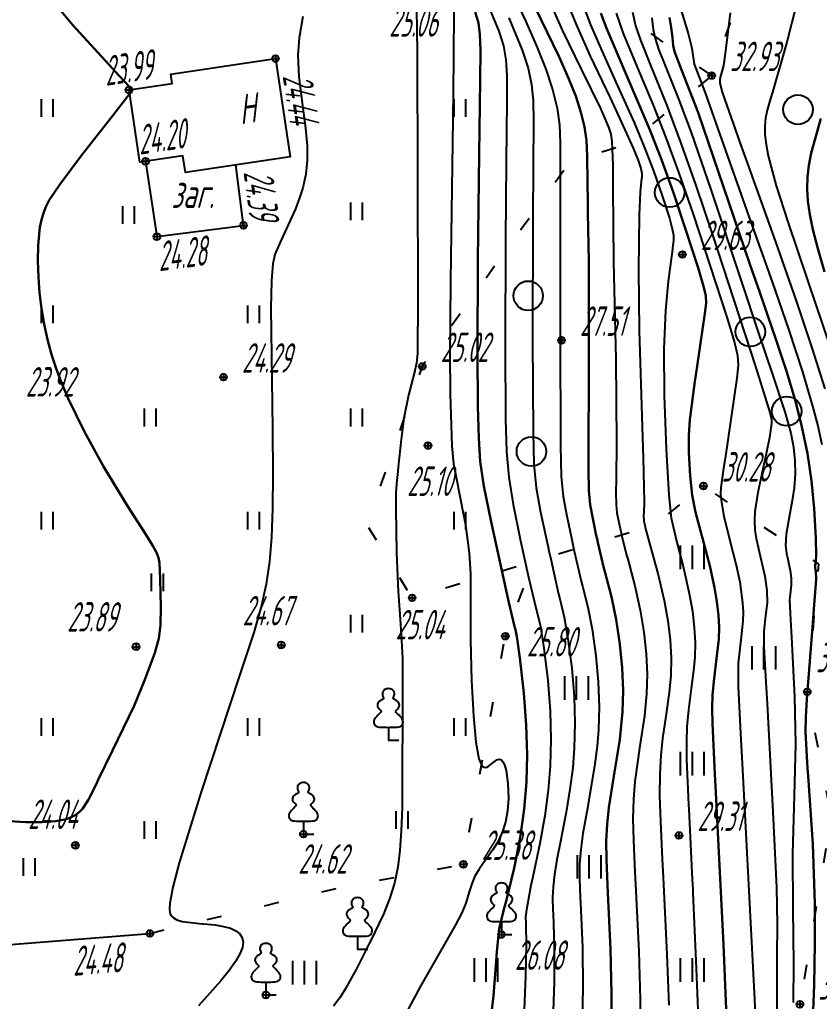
# Model space of a CAD drawing. Extents: x 1233805 to 1234355, y 654698 to 655114.
# Drawn here: x 1234252.07 to 1234279.21, y 654865.64 to 654898.95 of the extents above; entities that cross this region are included whole.
import ezdxf

# ---------------------------------------------------------------- set-up
doc = ezdxf.new("R2010")
doc.units = 0
doc.linetypes.add('ИИDash_05_15', pattern=[2, 0.5, -1.5])
for name, color, linetype, lineweight in [('ИИ_ГОРИЗОНТАЛИ_ОСН', 32, 'Continuous', 25), ('ИИ_ГОРИЗОНТАЛИ_УТОЛЩ', 32, 'Continuous', 30), ('ИИ_ОГРАДЫ', 7, 'Continuous', 25), ('ИИ_ОТМЕТКИ', 7, 'Continuous', 25), ('ИИ_СТРОЕНИЕ', 7, 'Continuous', 25), ('ИИ_УГОДЬЯ', 7, 'Continuous', 25)]:
    doc.layers.add(name, color=color, linetype=linetype, lineweight=lineweight)
doc.styles.add('VNIPISIMPLEXCUR', font='simplex.shx', dxfattribs={"width": 0.8, "oblique": 15})
doc.styles.add('ГОСТ 2.304 КУРСИВ', font='cs_gost2304.shx', dxfattribs={"oblique": 15})
doc.linetypes.add('ИИ054751', pattern='A,2.5,[1,3dservice.shx,S=0.8,R=0,X=0,Y=0],2.5', length=5)

# ---------------------------------------------------------------- blocks, each defined once
blk = doc.blocks.new('ИИ05401')
at = {"color": 0, "linetype": 'Continuous', "lineweight": 25}
for points in [[(-0.4, 1.2), (-0.4, 0)], [(0.4, 1.2), (0.4, 0)]]:
    blk.add_lwpolyline(points, dxfattribs=at)
blk = doc.blocks.new('ИИ053881')
at = {"color": 0, "linetype": 'Continuous', "lineweight": 25}
blk.add_lwpolyline([(0, 0.875), (0.129, 0.876), (0.342, 0.878), (0.479, 0.882), (0.614, 0.891), (0.726, 0.907), (0.816, 0.94), (0.906, 1), (0.956, 1.071), (0.983, 1.151), (0.991, 1.231), (0.986, 1.295), (0.963, 1.379), (0.932, 1.445), (0.884, 1.516), (0.798, 1.61), (0.719, 1.692), (0.646, 1.766), (0.575, 1.842), (0.536, 1.889), (0.511, 1.929), (0.501, 1.967), (0.504, 1.992), (0.518, 2.017), (0.545, 2.049), (0.608, 2.115), (0.679, 2.198), (0.732, 2.29), (0.745, 2.372), (0.736, 2.444), (0.709, 2.515), (0.672, 2.575), (0.633, 2.617), (0.596, 2.646), (0.548, 2.678), (0.495, 2.709), (0.408, 2.76), (0.363, 2.789), (0.336, 2.812), (0.324, 2.831), (0.321, 2.846), (0.325, 2.865), (0.335, 2.89), (0.353, 2.928), (0.372, 2.968), (0.4, 3.034), (0.413, 3.103), (0.412, 3.19), (0.398, 3.247), (0.363, 3.319), (0.32, 3.377), (0.284, 3.414), (0.246, 3.444), (0.181, 3.476), (0.125, 3.489), (0.07, 3.496), (0, 3.5), (-0.07, 3.496), (-0.125, 3.489), (-0.181, 3.476), (-0.246, 3.444), (-0.284, 3.414), (-0.32, 3.377), (-0.363, 3.319), (-0.398, 3.247), (-0.412, 3.19), (-0.413, 3.103), (-0.4, 3.034), (-0.372, 2.968), (-0.353, 2.928), (-0.335, 2.89), (-0.325, 2.865), (-0.321, 2.846), (-0.324, 2.831), (-0.336, 2.812), (-0.363, 2.789), (-0.408, 2.76), (-0.495, 2.709), (-0.548, 2.678), (-0.596, 2.646), (-0.633, 2.617), (-0.672, 2.575), (-0.709, 2.515), (-0.736, 2.444), (-0.745, 2.372), (-0.732, 2.29), (-0.679, 2.198), (-0.608, 2.115), (-0.545, 2.049), (-0.518, 2.017), (-0.504, 1.992), (-0.501, 1.967), (-0.511, 1.929), (-0.536, 1.889), (-0.575, 1.842), (-0.646, 1.766), (-0.719, 1.692), (-0.798, 1.61), (-0.884, 1.516), (-0.932, 1.445), (-0.963, 1.379), (-0.986, 1.295), (-0.991, 1.231), (-0.983, 1.151), (-0.956, 1.071), (-0.906, 1), (-0.816, 0.94), (-0.726, 0.907), (-0.614, 0.891), (-0.479, 0.882), (-0.342, 0.878), (-0.129, 0.876)], close=True, dxfattribs=at)
blk.add_lwpolyline([(0, 0.875), (0, 0), (0.7, 0)], dxfattribs=at)
blk = doc.blocks.new('ИИ05368')
at = {"color": 0, "linetype": 'Continuous'}
blk.add_circle((0, 0), 1, dxfattribs=at)
blk = doc.blocks.new('ии05402')
at = {"color": 0, "linetype": 'Continuous', "lineweight": 25}
for points in [[(-0.8, 0), (-0.8, 1.6)], [(0, 0), (0, 1.6)], [(0.8, 0), (0.8, 1.6)]]:
    blk.add_lwpolyline(points, dxfattribs=at)
blk = doc.blocks.new('PICKET')
at = {"color": 0, "linetype": 'Continuous', "lineweight": 25}
for p, q in [((-0.23, 0), (0.23, 0)), ((0, 0.23), (0, -0.23))]:
    blk.add_line(p, q, dxfattribs=at)
blk.add_circle((0, 0), 0.23, dxfattribs=at)
at = {"color": 0, "linetype": 'Continuous', "style": 'VNIPISIMPLEXCUR', "oblique": 15, "width": 0.8}
blk.add_attdef('OTMETKA', (1.25, 0.3), '', height=2, dxfattribs=at)
at = {"color": 8, "linetype": 'Continuous', "style": 'VNIPISIMPLEXCUR', "oblique": 15, "width": 0.8, "flags": 1}
blk.add_attdef('NOMER', (1.25, -2.7), '', height=2, dxfattribs=at)

msp = doc.modelspace()

# ---------------------------------------------------------------- linework, layer by layer
at = {"layer": 'ИИ_ГОРИЗОНТАЛИ_ОСН', "flags": 128}
for points, elevation in [([(1234279.297, 654905.004), (1234279.029, 654903.097), (1234278.996, 654902.848), (1234278.719, 654900.941), (1234278.582, 654900.187), (1234278.43, 654899.474), (1234278.101, 654898.18), (1234277.612, 654896.49), (1234277.545, 654896.267), (1234277.436, 654895.881), (1234277.379, 654895.602), (1234277.353, 654895.33), (1234277.357, 654895.045), (1234277.396, 654894.712), (1234277.47, 654894.323), (1234277.744, 654893.307), (1234278.134, 654892.087), (1234278.804, 654890.108), (1234279.593, 654887.771)], 33.5), ([(1234265.525, 654900.09), (1234265.558, 654897.836), (1234265.586, 654889.46), (1234265.569, 654887.621), (1234265.543, 654887.292), (1234265.485, 654887.042), (1234265.482, 654887.033), (1234265.267, 654886.209), (1234265.111, 654885.427), (1234265.012, 654884.709), (1234264.914, 654883.76), (1234264.89, 654883.503), (1234264.871, 654883.318), (1234264.837, 654882.906), (1234264.831, 654882.361), (1234264.857, 654880.851), (1234264.91, 654879.538), (1234264.979, 654878.607), (1234265.034, 654877.884), (1234265.062, 654877.267), (1234265.063, 654874.993), (1234265.054, 654873.766), (1234265.053, 654873.343), (1234265.046, 654872.215), (1234265.022, 654871.426), (1234264.974, 654870.757), (1234264.901, 654870.192), (1234264.786, 654869.648), (1234264.624, 654869.115), (1234264.417, 654868.592), (1234264.125, 654867.982), (1234264.122, 654867.977), (1234263.935, 654867.602), (1234263.493, 654866.721), (1234263.122, 654866.044), (1234262.931, 654865.758), (1234262.719, 654865.477)], 25), ([(1234268.766, 654899.911), (1234269.246, 654898.882), (1234269.632, 654897.999), (1234269.921, 654897.272), (1234270.15, 654896.58), (1234270.305, 654895.949), (1234270.389, 654895.376), (1234270.415, 654894.771), (1234270.416, 654893.777), (1234270.413, 654892.879), (1234270.413, 654888.312), (1234270.428, 654884.485), (1234270.448, 654883.443), (1234270.515, 654882.772), (1234270.626, 654882.152), (1234270.819, 654881.246), (1234270.845, 654881.128), (1234270.892, 654880.916), (1234271.129, 654879.898), (1234271.175, 654879.726), (1234271.351, 654879.014), (1234271.493, 654878.264), (1234271.621, 654877.356), (1234271.7, 654876.473), (1234271.73, 654875.633), (1234271.709, 654874.844), (1234271.664, 654874.294), (1234271.59, 654873.695), (1234271.334, 654872.189), (1234271.182, 654871.332), (1234271.11, 654870.789), (1234271.073, 654870.293), (1234271.069, 654869.803), (1234271.094, 654869.154), (1234271.103, 654868.98), (1234271.165, 654867.468), (1234271.177, 654866.093), (1234271.157, 654865.04)], 27.5), ([(1234270.04, 654899.586), (1234270.491, 654898.566), (1234271.123, 654897.267), (1234271.146, 654897.221), (1234271.777, 654895.933), (1234272.051, 654895.302), (1234272.126, 654895.06), (1234272.167, 654894.823), (1234272.196, 654894.006), (1234272.199, 654893.239), (1234272.219, 654890.737), (1234272.266, 654888.834), (1234272.303, 654887.424), (1234272.32, 654884.6), (1234272.31, 654883.344), (1234272.306, 654882.912), (1234272.31, 654882.489), (1234272.338, 654882.207), (1234272.457, 654881.629), (1234272.479, 654881.528), (1234272.494, 654881.462), (1234272.666, 654880.78), (1234272.706, 654880.639), (1234272.949, 654879.73), (1234273.128, 654878.912), (1234273.25, 654878.158), (1234273.328, 654877.432), (1234273.359, 654876.737), (1234273.344, 654876.076), (1234273.272, 654875.328), (1234273.118, 654874.311), (1234272.944, 654873.1), (1234272.897, 654872.492), (1234272.882, 654871.839), (1234272.897, 654871.094), (1234272.946, 654870.021), (1234272.967, 654869.613), (1234273.076, 654867.329), (1234273.123, 654865.699), (1234273.124, 654864.675)], 28.5), ([(1234270.582, 654899.697), (1234270.95, 654898.778), (1234271.429, 654897.705), (1234272.103, 654896.289), (1234272.385, 654895.701), (1234272.891, 654894.589), (1234273.047, 654894.2), (1234273.147, 654893.899), (1234273.188, 654893.728), (1234273.179, 654893.601), (1234273.174, 654893.573), (1234273.127, 654893.101), (1234273.096, 654892.315), (1234273.075, 654890.46), (1234273.093, 654888.399), (1234273.202, 654884.764), (1234273.227, 654884.082), (1234273.257, 654882.587), (1234273.245, 654882.209), (1234273.241, 654882.124), (1234273.25, 654881.924), (1234273.281, 654881.792), (1234273.296, 654881.728), (1234273.301, 654881.709), (1234273.434, 654881.221), (1234273.458, 654881.139), (1234273.742, 654880.111), (1234273.945, 654879.236), (1234274.066, 654878.549), (1234274.142, 654877.901), (1234274.173, 654877.283), (1234274.161, 654876.692), (1234274.107, 654876.112), (1234273.994, 654875.31), (1234273.886, 654874.554), (1234273.825, 654873.985), (1234273.79, 654873.342), (1234273.786, 654872.61), (1234273.811, 654871.736), (1234273.872, 654870.455), (1234273.904, 654869.839), (1234274.033, 654867.227), (1234274.096, 654865.501)], 29), ([(1234266.808, 654899.339), (1234266.796, 654897.594), (1234266.768, 654895.563), (1234266.692, 654890.098), (1234266.668, 654887.405), (1234266.681, 654886.484), (1234266.685, 654886.286), (1234266.685, 654886.247), (1234266.737, 654884.48), (1234266.796, 654883.872), (1234266.935, 654883.142), (1234266.952, 654883.059), (1234267.196, 654881.804), (1234267.325, 654880.839), (1234267.364, 654880.139), (1234267.369, 654879.126), (1234267.372, 654877.905), (1234267.405, 654876.521), (1234267.467, 654875.319), (1234267.552, 654874.428), (1234267.655, 654873.867), (1234267.738, 654873.667), (1234267.785, 654873.61), (1234267.838, 654873.58), (1234267.895, 654873.576), (1234267.959, 654873.597), (1234268.129, 654873.725), (1234268.265, 654873.832), (1234268.357, 654873.858), (1234268.42, 654873.828), (1234268.478, 654873.752), (1234268.53, 654873.63), (1234268.575, 654873.466), (1234268.64, 654873.026), (1234268.657, 654872.521), (1234268.629, 654872.103), (1234268.559, 654871.72), (1234268.446, 654871.365), (1234268.286, 654871.03), (1234268.129, 654870.777), (1234267.893, 654870.446), (1234267.659, 654870.118), (1234267.52, 654869.883), (1234267.426, 654869.663), (1234267.329, 654869.355), (1234267.207, 654868.968), (1234267.074, 654868.642), (1234266.85, 654868.207), (1234266.44, 654867.496), (1234265.67, 654866.153), (1234264.848, 654864.616)], 25.5), ([(1234268.052, 654899.231), (1234268.327, 654898.555), (1234268.485, 654898.055), (1234268.57, 654897.589), (1234268.605, 654897.054), (1234268.606, 654896.182), (1234268.582, 654894.122), (1234268.552, 654891.489), (1234268.541, 654887.859), (1234268.556, 654885.385), (1234268.586, 654884.292), (1234268.668, 654883.419), (1234268.819, 654882.494), (1234269.066, 654881.267), (1234269.341, 654880.025), (1234269.601, 654878.948), (1234269.623, 654878.866), (1234269.741, 654878.359), (1234269.859, 654877.616), (1234269.992, 654876.522), (1234270.073, 654875.491), (1234270.1, 654874.519), (1234270.075, 654873.612), (1234270.005, 654872.807), (1234269.886, 654871.933), (1234269.72, 654870.995), (1234269.484, 654869.861), (1234269.419, 654869.563), (1234269.265, 654868.741), (1234269.241, 654868.506), (1234269.242, 654868.287), (1234269.244, 654868.243), (1234269.256, 654867.563), (1234269.231, 654866.487), (1234269.14, 654864.212)], 26.5), ([(1234271.176, 654899.458), (1234271.44, 654898.776), (1234271.786, 654897.971), (1234272.302, 654896.831), (1234272.92, 654895.456), (1234273.262, 654894.635), (1234273.577, 654893.815), (1234273.862, 654893.004), (1234274.116, 654892.206), (1234274.216, 654891.85), (1234274.257, 654891.637), (1234274.26, 654891.458), (1234274.226, 654891.189), (1234274.221, 654891.158), (1234274.077, 654890.071), (1234273.984, 654889.078), (1234273.932, 654887.781), (1234273.945, 654886.18), (1234274.008, 654884.37), (1234274.094, 654882.808), (1234274.176, 654882.031), (1234274.322, 654881.411), (1234274.33, 654881.381), (1234274.601, 654880.35), (1234274.794, 654879.48), (1234274.898, 654878.877), (1234274.962, 654878.324), (1234274.988, 654877.804), (1234274.978, 654877.308), (1234274.939, 654876.867), (1234274.857, 654876.254), (1234274.761, 654875.524), (1234274.711, 654874.952), (1234274.693, 654874.44), (1234274.696, 654873.853), (1234274.765, 654872.306), (1234274.773, 654872.159), (1234274.893, 654869.772), (1234274.909, 654869.433), (1234274.914, 654869.321), (1234275.03, 654866.755), (1234275.089, 654865.072)], 29.5), ([(1234272.311, 654899.164), (1234272.552, 654898.472), (1234273.025, 654897.331), (1234273.562, 654896.05), (1234273.988, 654894.967), (1234274.427, 654893.771), (1234274.92, 654892.348), (1234276.062, 654888.849), (1234276.327, 654887.99), (1234276.433, 654887.552), (1234276.455, 654887.226), (1234276.408, 654886.783), (1234276.011, 654884.054), (1234275.958, 654883.726), (1234275.865, 654883.068), (1234275.857, 654882.855), (1234275.869, 654882.643), (1234275.963, 654882.093), (1234276.175, 654881.237), (1234276.177, 654881.228), (1234276.38, 654880.432), (1234276.503, 654879.867), (1234276.603, 654879.159), (1234276.619, 654878.842), (1234276.613, 654878.54), (1234276.54, 654877.903), (1234276.453, 654877.106), (1234276.453, 654876.308), (1234276.544, 654874.508), (1234276.588, 654873.706), (1234277.006, 654865.705), (1234277.099, 654863.477)], 30.5), ([(1234272.871, 654899.202), (1234272.972, 654898.733), (1234273.139, 654898.246), (1234273.47, 654897.424), (1234274.029, 654896.036), (1234274.522, 654894.722), (1234275.005, 654893.352), (1234275.582, 654891.647), (1234277.034, 654887.178), (1234277.526, 654885.613), (1234277.581, 654885.382), (1234277.581, 654885.244), (1234277.509, 654884.774), (1234277.397, 654884.211), (1234277.317, 654883.852), (1234277.114, 654882.9), (1234277.019, 654882.262), (1234277.003, 654881.94), (1234277.017, 654881.637), (1234277.059, 654881.346), (1234277.141, 654880.997), (1234277.142, 654880.991), (1234277.357, 654880.06), (1234277.424, 654879.576), (1234277.43, 654879.157), (1234277.382, 654878.728), (1234277.323, 654878.184), (1234277.326, 654877.662), (1234277.391, 654876.465), (1234277.434, 654875.727), (1234277.632, 654872.068), (1234277.746, 654869.494), (1234277.775, 654868.24), (1234277.766, 654867.176), (1234277.758, 654866.684), (1234277.765, 654865.822), (1234277.766, 654864.367)], 31), ([(1234274.476, 654899.406), (1234274.75, 654898.477), (1234274.877, 654897.977), (1234274.92, 654897.662), (1234274.955, 654897.44), (1234275.068, 654897.143), (1234275.334, 654896.463), (1234275.625, 654895.629), (1234276.549, 654893.001), (1234276.827, 654892.231), (1234277.608, 654890.052), (1234278.175, 654888.41), (1234278.632, 654887), (1234278.978, 654885.828), (1234279.151, 654885.16), (1234279.295, 654884.531)], 32.5), ([(1234276.183, 654899.182), (1234276.019, 654897.893), (1234276.009, 654897.802), (1234275.949, 654897.386), (1234275.865, 654897.063), (1234275.831, 654896.938), (1234275.829, 654896.793), (1234275.911, 654896.487), (1234276.504, 654894.784), (1234276.8, 654893.965), (1234277.717, 654891.412), (1234278.405, 654889.442), (1234278.964, 654887.773), (1234279.386, 654886.424)], 33), ([(1234261.685, 654899.049), (1234261.555, 654898.325), (1234261.512, 654897.741), (1234261.548, 654897.012), (1234261.681, 654895.946), (1234261.772, 654895.262), (1234261.825, 654894.666), (1234261.827, 654894.165), (1234261.78, 654893.701), (1234261.679, 654893.245), (1234261.572, 654892.906), (1234261.428, 654892.528), (1234261.005, 654891.591), (1234260.925, 654891.421), (1234260.736, 654890.981), (1234260.664, 654890.665), (1234260.615, 654890.084), (1234260.599, 654889.165), (1234260.63, 654886.745), (1234260.656, 654885.046), (1234260.668, 654883.519), (1234260.656, 654882.356), (1234260.619, 654881.377), (1234260.553, 654880.563), (1234260.442, 654879.789), (1234260.27, 654879.024), (1234260.014, 654878.151), (1234259.547, 654876.729), (1234259.525, 654876.663), (1234258.234, 654872.747), (1234257.489, 654870.338), (1234257.27, 654869.512), (1234257.167, 654868.962), (1234257.156, 654868.78), (1234257.17, 654868.644), (1234257.208, 654868.549), (1234257.279, 654868.477), (1234257.411, 654868.404), (1234257.592, 654868.351), (1234258.26, 654868.27), (1234258.31, 654868.266), (1234258.705, 654868.228), (1234258.992, 654868.18), (1234259.228, 654868.114), (1234259.41, 654868.03), (1234259.544, 654867.922), (1234259.625, 654867.792), (1234259.655, 654867.641), (1234259.632, 654867.467), (1234259.547, 654867.248), (1234259.398, 654866.987), (1234259.183, 654866.681), (1234258.901, 654866.328), (1234258.143, 654865.487)], 24.5), ([(1234268.674, 654899.003), (1234269.124, 654897.913), (1234269.323, 654897.3), (1234269.443, 654896.746), (1234269.499, 654896.204), (1234269.511, 654895.477), (1234269.498, 654893.987), (1234269.483, 654892.184), (1234269.477, 654888.086), (1234269.492, 654884.935), (1234269.518, 654883.863), (1234269.603, 654883.055), (1234269.749, 654882.239), (1234270.001, 654881.05), (1234270.028, 654880.928), (1234270.101, 654880.597), (1234270.36, 654879.457), (1234270.402, 654879.294), (1234270.549, 654878.671), (1234270.676, 654877.94), (1234270.806, 654876.943), (1234270.886, 654875.985), (1234270.915, 654875.077), (1234270.892, 654874.228), (1234270.836, 654873.561), (1234270.742, 654872.835), (1234270.611, 654872.05), (1234270.42, 654871.057), (1234270.301, 654870.447), (1234270.216, 654869.936), (1234270.169, 654869.518), (1234270.155, 654869.155), (1234270.168, 654868.721), (1234270.173, 654868.62), (1234270.21, 654867.52), (1234270.204, 654866.29), (1234270.126, 654864.032)], 27), ([(1234273.518, 654899.01), (1234273.563, 654898.613), (1234273.633, 654898.302), (1234273.753, 654897.951), (1234273.991, 654897.355), (1234274.442, 654896.226), (1234274.854, 654895.118), (1234275.537, 654893.146), (1234276.565, 654890.047), (1234277.141, 654888.307), (1234277.603, 654886.935), (1234278.032, 654885.642), (1234278.236, 654884.913), (1234278.328, 654884.437), (1234278.376, 654883.978), (1234278.384, 654883.525), (1234278.35, 654883.059), (1234278.288, 654882.629), (1234278.179, 654882.06), (1234278.075, 654881.494), (1234278.052, 654881.103), (1234278.107, 654880.754), (1234278.109, 654880.745), (1234278.212, 654880.254), (1234278.244, 654879.993), (1234278.247, 654879.773), (1234278.223, 654879.552), (1234278.194, 654879.261), (1234278.225, 654878.58), (1234278.262, 654877.988), (1234278.365, 654875.969), (1234278.396, 654874.363), (1234278.347, 654872.618), (1234278.292, 654870.641), (1234278.309, 654868.768), (1234278.328, 654866.915), (1234278.312, 654865.599)], 31.5)]:
    msp.add_lwpolyline(points, dxfattribs=dict(at, elevation=elevation))
at = {"layer": 'ИИ_ГОРИЗОНТАЛИ_УТОЛЩ', "flags": 128}
for points, elevation in [([(1234269.377, 654899.761), (1234270.366, 654897.705), (1234270.697, 654896.957), (1234270.939, 654896.349), (1234271.118, 654895.804), (1234271.237, 654895.309), (1234271.302, 654894.848), (1234271.327, 654894.309), (1234271.339, 654893.424), (1234271.348, 654892.757), (1234271.356, 654892.375), (1234271.379, 654890.766), (1234271.383, 654886.613), (1234271.374, 654884.629), (1234271.37, 654883.701), (1234271.379, 654882.971), (1234271.427, 654882.489), (1234271.637, 654881.441), (1234271.662, 654881.328), (1234271.69, 654881.2), (1234271.897, 654880.339), (1234271.943, 654880.172), (1234272.152, 654879.367), (1234272.31, 654878.588), (1234272.435, 654877.761), (1234272.514, 654876.956), (1234272.544, 654876.187), (1234272.527, 654875.46), (1234272.433, 654874.524), (1234272.232, 654873.272), (1234272.063, 654872.216), (1234272.003, 654871.64), (1234271.978, 654871.066), (1234271.983, 654870.449), (1234272.02, 654869.588), (1234272.034, 654869.316), (1234272.12, 654867.406), (1234272.15, 654865.896), (1234272.141, 654864.856)], 28), ([(1234253.421, 654899.301), (1234253.877, 654898.757), (1234255.218, 654897.291), (1234255.312, 654897.192), (1234255.789, 654896.675), (1234255.856, 654896.59), (1234255.862, 654896.555), (1234255.862, 654896.555), (1234255.821, 654896.455), (1234255.821, 654896.455), (1234255.347, 654895.842), (1234255.279, 654895.756), (1234254.158, 654894.331), (1234253.432, 654893.357), (1234253.08, 654892.816), (1234252.966, 654892.593), (1234252.878, 654892.378), (1234252.811, 654892.153), (1234252.761, 654891.907), (1234252.704, 654891.287), (1234252.692, 654890.757), (1234252.707, 654890.22), (1234252.747, 654889.681), (1234252.813, 654889.146), (1234252.904, 654888.617), (1234253.019, 654888.096), (1234253.159, 654887.583), (1234253.323, 654887.079), (1234253.506, 654886.598), (1234253.722, 654886.088), (1234254.257, 654884.988), (1234254.922, 654883.786), (1234255.749, 654882.426), (1234256.293, 654881.571), (1234256.597, 654881.088), (1234256.726, 654880.845), (1234256.783, 654880.686), (1234256.817, 654880.514), (1234256.846, 654879.957), (1234256.861, 654879.017), (1234256.851, 654878.398), (1234256.8, 654877.948), (1234256.655, 654877.465), (1234256.65, 654877.45), (1234256.643, 654877.429), (1234256.314, 654876.519), (1234255.953, 654875.661), (1234255.227, 654874.152), (1234254.736, 654873.147), (1234254.653, 654872.969), (1234254.403, 654872.461), (1234254.201, 654872.164), (1234254.087, 654872.05), (1234253.962, 654871.956), (1234253.821, 654871.88), (1234253.661, 654871.821), (1234253.301, 654871.747), (1234252.835, 654871.711), (1234252.27, 654871.715), (1234251.56, 654871.757)], 24), ([(1234267.531, 654899.197), (1234267.639, 654898.836), (1234267.691, 654898.456), (1234267.708, 654897.915), (1234267.701, 654896.888), (1234267.668, 654894.388), (1234267.622, 654890.794), (1234267.604, 654887.632), (1234267.62, 654885.836), (1234267.647, 654884.747), (1234267.702, 654883.95), (1234267.821, 654883.115), (1234268.067, 654881.907), (1234268.666, 654879.172), (1234268.877, 654878.305), (1234268.88, 654878.297), (1234268.941, 654878.014), (1234269.042, 654877.292), (1234269.179, 654876.098), (1234269.262, 654875.014), (1234269.293, 654874.006), (1234269.271, 654873.083), (1234269.191, 654872.161), (1234269.05, 654871.182), (1234268.848, 654870.155), (1234268.586, 654869.085), (1234268.496, 654868.754), (1234268.338, 654868.094), (1234268.258, 654867.329), (1234268.236, 654867.002), (1234268.146, 654865.818), (1234268.04, 654864.866)], 26), ([(1234271.789, 654899.167), (1234271.983, 654898.655), (1234272.629, 654897.146), (1234273.454, 654895.212), (1234273.846, 654894.199), (1234274.252, 654893.072), (1234274.668, 654891.843), (1234275.091, 654890.52), (1234275.275, 654889.907), (1234275.351, 654889.574), (1234275.365, 654889.321), (1234275.325, 654888.975), (1234275.005, 654886.807), (1234274.984, 654886.666), (1234274.807, 654885.363), (1234274.778, 654884.852), (1234274.78, 654884.256), (1234274.819, 654883.471), (1234274.893, 654882.816), (1234275.009, 654882.23), (1234275.218, 654881.431), (1234275.237, 654881.358), (1234275.485, 654880.413), (1234275.648, 654879.673), (1234275.731, 654879.187), (1234275.782, 654878.742), (1234275.804, 654878.323), (1234275.795, 654877.924), (1234275.698, 654877.079), (1234275.621, 654876.49), (1234275.582, 654876.029), (1234275.568, 654875.586), (1234275.575, 654875.06), (1234275.658, 654873.341), (1234275.681, 654872.932), (1234275.957, 654867.569), (1234276.094, 654864.275)], 30), ([(1234274.119, 654899.023), (1234274.18, 654898.684), (1234274.219, 654898.336), (1234274.248, 654898.075), (1234274.294, 654897.871), (1234274.53, 654897.249), (1234275.094, 654895.791), (1234275.966, 654893.244), (1234276.845, 654890.654), (1234277.183, 654889.685), (1234277.732, 654888.105), (1234278.101, 654886.98), (1234278.394, 654885.998), (1234278.616, 654885.136), (1234278.801, 654884.23), (1234278.941, 654883.3), (1234279.034, 654882.354), (1234279.084, 654881.356), (1234279.096, 654880.785), (1234279.085, 654880.562), (1234279.085, 654880.56), (1234279.077, 654880.514), (1234279.076, 654880.499), (1234279.072, 654880.477), (1234279.066, 654880.447), (1234279.064, 654880.41), (1234279.064, 654880.389), (1234279.063, 654880.376), (1234279.065, 654880.338), (1234279.069, 654880.327), (1234279.091, 654880.249), (1234279.094, 654879.949), (1234279.046, 654879.232), (1234278.958, 654878.18), (1234278.776, 654875.89), (1234278.745, 654875.278), (1234278.739, 654874.781), (1234278.808, 654873.539), (1234278.826, 654873.293), (1234278.981, 654870.965), (1234279.05, 654868.961), (1234279.055, 654867.615), (1234279.029, 654866.182), (1234278.973, 654864.741)], 32), ([(1234279.259, 654895.597), (1234278.929, 654894.413), (1234278.847, 654893.995), (1234278.802, 654893.609), (1234278.791, 654893.209), (1234278.817, 654892.793), (1234278.88, 654892.339), (1234278.984, 654891.829), (1234279.149, 654891.179), (1234279.377, 654890.389)], 34)]:
    msp.add_lwpolyline(points, dxfattribs=dict(at, elevation=elevation))
at = {"layer": 'ИИ_ОГРАДЫ', "linetype": 'ИИ054751', "flags": 128}
for points in [[(1234256.347, 654894.14), (1234256.732, 654891.585), (1234259.667, 654891.966), (1234259.403, 654894.016)], [(1234245.895, 654867.101), (1234256.492, 654867.941)]]:
    msp.add_lwpolyline(points, dxfattribs=at)
at = {"layer": 'ИИ_СТРОЕНИЕ'}
msp.add_lwpolyline([(1234260.754, 654897.627), (1234261.253, 654894.293), (1234257.697, 654893.761), (1234257.612, 654894.329), (1234256.151, 654894.111), (1234255.784, 654896.561), (1234257.245, 654896.78), (1234257.198, 654897.094)], close=True, dxfattribs=at)
at = {"layer": 'ИИ_УГОДЬЯ', "linetype": 'ИИDash_05_15', "flags": 128}
for points in [[(1234275.552, 654897.05), (1234267.674, 654902.495), (1234261.157, 654911.803), (1234260.22, 654917.665), (1234260.619, 654920.457), (1234259.065, 654921.32)], [(1234285.911, 654903.474), (1234282.647, 654903.033), (1234278.871, 654902.702), (1234277.054, 654901.349), (1234275.552, 654897.05), (1234272.682, 654894.709), (1234270.754, 654894.136), (1234265.733, 654887.181), (1234263.846, 654881.812), (1234265.389, 654879.327), (1234273.623, 654881.807), (1234275.272, 654883.121), (1234279.18, 654880.476), (1234278.794, 654876.139), (1234279.605, 654871.89), (1234278.546, 654865.536), (1234277.305, 654863.325), (1234278.11, 654860.428), (1234279.469, 654858.997), (1234281.674, 654858.331), (1234283.673, 654858.728), (1234284.072, 654859.628), (1234284.414, 654863.199), (1234285.125, 654865.724), (1234287.522, 654866.311), (1234294.333, 654865.8), (1234298.565, 654869.411), (1234300.324, 654875.089), (1234301.267, 654878.847)], [(1234256.492, 654867.941), (1234262.766, 654869.456), (1234267.128, 654870.286), (1234268.553, 654878.025), (1234269.506, 654880.567)]]:
    msp.add_lwpolyline(points, dxfattribs=at)

# ---------------------------------------------------------------- block references
at = {"layer": 'ИИ_ОТМЕТКИ'}
ref = msp.add_blockref('PICKET', (1234265.999, 654900.431, 25.056), dxfattribs=dict(at, xscale=0.5, yscale=0.5, zscale=0.5))
ref.add_attrib('OTMETKA', '25.06', (1234264.609, 654898.37, 25.056), dxfattribs={"layer": '0', "color": 0, "linetype": 'Continuous', "height": 1, "style": 'ГОСТ 2.304 КУРСИВ', "oblique": 15, "width": 0.65})
ref = msp.add_blockref('PICKET', (1234275.552, 654897.05, 32.926), dxfattribs=dict(at, xscale=0.5, yscale=0.5, zscale=0.5))
ref.add_attrib('OTMETKA', '32.93', (1234276.177, 654897.2, 32.926), dxfattribs={"layer": '0', "color": 0, "linetype": 'Continuous', "height": 1, "style": 'ГОСТ 2.304 КУРСИВ', "oblique": 15, "width": 0.65})
ref = msp.add_blockref('PICKET', (1234255.784, 654896.561, 23.99), dxfattribs=dict(at, xscale=0.5, yscale=0.5, zscale=0.5))
ref.add_attrib('OTMETKA', '23.99', (1234254.999, 654896.698, 23.99), dxfattribs={"layer": '0', "color": 0, "linetype": 'Continuous', "height": 1, "rotation": 8.5168, "style": 'ГОСТ 2.304 КУРСИВ', "oblique": 15, "width": 0.65})
ref = msp.add_blockref('PICKET', (1234260.754, 654897.627, 24.435), dxfattribs=dict(at, xscale=0.5, yscale=0.5, zscale=0.5))
ref.add_attrib('OTMETKA', '24.44', (1234260.995, 654897.031, 24.435), dxfattribs={"layer": '0', "color": 0, "linetype": 'Continuous', "height": 1, "rotation": 278.5168, "style": 'ГОСТ 2.304 КУРСИВ', "oblique": 15, "width": 0.65})
ref = msp.add_blockref('PICKET', (1234256.347, 654894.14, 24.202), dxfattribs=dict(at, xscale=0.5, yscale=0.5, zscale=0.5))
ref.add_attrib('OTMETKA', '24.20', (1234256.146, 654894.362, 24.202), dxfattribs={"layer": '0', "color": 0, "linetype": 'Continuous', "height": 1, "rotation": 8.5168, "style": 'ГОСТ 2.304 КУРСИВ', "oblique": 15, "width": 0.65})
ref = msp.add_blockref('PICKET', (1234259.667, 654891.966, 24.39), dxfattribs=dict(at, xscale=0.5, yscale=0.5, zscale=0.5))
ref.add_attrib('OTMETKA', '24.39', (1234259.668, 654893.773, 24.39), dxfattribs={"layer": '0', "color": 0, "linetype": 'Continuous', "height": 1, "rotation": 277.3356, "style": 'ГОСТ 2.304 КУРСИВ', "oblique": 15, "width": 0.65})
ref = msp.add_blockref('PICKET', (1234274.558, 654890.978, 29.628), dxfattribs=dict(at, xscale=0.5, yscale=0.5, zscale=0.5))
ref.add_attrib('OTMETKA', '29.63', (1234275.183, 654891.128, 29.628), dxfattribs={"layer": '0', "color": 0, "linetype": 'Continuous', "height": 1, "style": 'ГОСТ 2.304 КУРСИВ', "oblique": 15, "width": 0.65})
ref = msp.add_blockref('PICKET', (1234256.732, 654891.585, 24.275), dxfattribs=dict(at, xscale=0.5, yscale=0.5, zscale=0.5))
ref.add_attrib('OTMETKA', '24.28', (1234256.807, 654890.409, 24.275), dxfattribs={"layer": '0', "color": 0, "linetype": 'Continuous', "height": 1, "rotation": 7.4015, "style": 'ГОСТ 2.304 КУРСИВ', "oblique": 15, "width": 0.65})
ref = msp.add_blockref('PICKET', (1234270.458, 654888.066, 27.513), dxfattribs=dict(at, xscale=0.5, yscale=0.5, zscale=0.5))
ref.add_attrib('OTMETKA', '27.51', (1234271.083, 654888.216, 27.513), dxfattribs={"layer": '0', "color": 0, "linetype": 'Continuous', "height": 1, "style": 'ГОСТ 2.304 КУРСИВ', "oblique": 15, "width": 0.65})
ref = msp.add_blockref('PICKET', (1234265.733, 654887.181, 25.015), dxfattribs=dict(at, xscale=0.5, yscale=0.5, zscale=0.5))
ref.add_attrib('OTMETKA', '25.02', (1234266.358, 654887.331, 25.015), dxfattribs={"layer": '0', "color": 0, "linetype": 'Continuous', "height": 1, "style": 'ГОСТ 2.304 КУРСИВ', "oblique": 15, "width": 0.65})
ref = msp.add_blockref('PICKET', (1234258.989, 654886.819, 24.286), dxfattribs=dict(at, xscale=0.5, yscale=0.5, zscale=0.5))
ref.add_attrib('OTMETKA', '24.29', (1234259.614, 654886.969, 24.286), dxfattribs={"layer": '0', "color": 0, "linetype": 'Continuous', "height": 1, "style": 'ГОСТ 2.304 КУРСИВ', "oblique": 15, "width": 0.65})
ref = msp.add_blockref('PICKET', (1234251.654, 654886.007, 23.923), dxfattribs=dict(at, xscale=0.5, yscale=0.5, zscale=0.5))
ref.add_attrib('OTMETKA', '23.92', (1234252.279, 654886.157, 23.923), dxfattribs={"layer": '0', "color": 0, "linetype": 'Continuous', "height": 1, "style": 'ГОСТ 2.304 КУРСИВ', "oblique": 15, "width": 0.65})
ref = msp.add_blockref('PICKET', (1234265.927, 654884.495, 25.095), dxfattribs=dict(at, xscale=0.5, yscale=0.5, zscale=0.5))
ref.add_attrib('OTMETKA', '25.10', (1234265.221, 654882.786, 25.095), dxfattribs={"layer": '0', "color": 0, "linetype": 'Continuous', "height": 1, "style": 'ГОСТ 2.304 КУРСИВ', "oblique": 15, "width": 0.65})
ref = msp.add_blockref('PICKET', (1234275.272, 654883.121, 30.283), dxfattribs=dict(at, xscale=0.5, yscale=0.5, zscale=0.5))
ref.add_attrib('OTMETKA', '30.28', (1234275.897, 654883.271, 30.283), dxfattribs={"layer": '0', "color": 0, "linetype": 'Continuous', "height": 1, "style": 'ГОСТ 2.304 КУРСИВ', "oblique": 15, "width": 0.65})
ref = msp.add_blockref('PICKET', (1234256.022, 654877.671, 23.892), dxfattribs=dict(at, xscale=0.5, yscale=0.5, zscale=0.5))
ref.add_attrib('OTMETKA', '23.89', (1234253.685, 654878.183, 23.892), dxfattribs={"layer": '0', "color": 0, "linetype": 'Continuous', "height": 1, "style": 'ГОСТ 2.304 КУРСИВ', "oblique": 15, "width": 0.65})
ref = msp.add_blockref('PICKET', (1234260.95, 654877.727, 24.667), dxfattribs=dict(at, xscale=0.5, yscale=0.5, zscale=0.5))
ref.add_attrib('OTMETKA', '24.67', (1234259.638, 654878.393, 24.667), dxfattribs={"layer": '0', "color": 0, "linetype": 'Continuous', "height": 1, "style": 'ГОСТ 2.304 КУРСИВ', "oblique": 15, "width": 0.65})
ref = msp.add_blockref('PICKET', (1234265.389, 654879.327, 25.041), dxfattribs=dict(at, xscale=0.5, yscale=0.5, zscale=0.5))
ref.add_attrib('OTMETKA', '25.04', (1234264.827, 654877.92, 25.041), dxfattribs={"layer": '0', "color": 0, "linetype": 'Continuous', "height": 1, "style": 'ГОСТ 2.304 КУРСИВ', "oblique": 15, "width": 0.65})
ref = msp.add_blockref('PICKET', (1234268.553, 654878.025, 25.795), dxfattribs=dict(at, xscale=0.5, yscale=0.5, zscale=0.5))
ref.add_attrib('OTMETKA', '25.80', (1234269.283, 654877.339, 25.795), dxfattribs={"layer": '0', "color": 0, "linetype": 'Continuous', "height": 1, "style": 'ГОСТ 2.304 КУРСИВ', "oblique": 15, "width": 0.65})
ref = msp.add_blockref('PICKET', (1234278.794, 654876.139, 32.092), dxfattribs=dict(at, xscale=0.5, yscale=0.5, zscale=0.5))
ref.add_attrib('OTMETKA', '32.09', (1234279.097, 654876.801, 32.092), dxfattribs={"layer": '0', "color": 0, "linetype": 'Continuous', "height": 1, "style": 'ГОСТ 2.304 КУРСИВ', "oblique": 15, "width": 0.65})
ref = msp.add_blockref('PICKET', (1234253.963, 654870.931, 24.043), dxfattribs=dict(at, xscale=0.5, yscale=0.5, zscale=0.5))
ref.add_attrib('OTMETKA', '24.04', (1234252.362, 654871.485, 24.043), dxfattribs={"layer": '0', "color": 0, "linetype": 'Continuous', "height": 1, "style": 'ГОСТ 2.304 КУРСИВ', "oblique": 15, "width": 0.65})
ref = msp.add_blockref('PICKET', (1234274.442, 654871.266, 29.31), dxfattribs=dict(at, xscale=0.5, yscale=0.5, zscale=0.5))
ref.add_attrib('OTMETKA', '29.31', (1234275.067, 654871.416, 29.31), dxfattribs={"layer": '0', "color": 0, "linetype": 'Continuous', "height": 1, "style": 'ГОСТ 2.304 КУРСИВ', "oblique": 15, "width": 0.65})
ref = msp.add_blockref('PICKET', (1234261.701, 654871.311, 24.624), dxfattribs=dict(at, xscale=0.5, yscale=0.5, zscale=0.5))
ref.add_attrib('OTMETKA', '24.62', (1234261.527, 654869.969, 24.624), dxfattribs={"layer": '0', "color": 0, "linetype": 'Continuous', "height": 1, "style": 'ГОСТ 2.304 КУРСИВ', "oblique": 15, "width": 0.65})
ref = msp.add_blockref('PICKET', (1234267.128, 654870.286, 25.381), dxfattribs=dict(at, xscale=0.5, yscale=0.5, zscale=0.5))
ref.add_attrib('OTMETKA', '25.38', (1234267.753, 654870.436, 25.381), dxfattribs={"layer": '0', "color": 0, "linetype": 'Continuous', "height": 1, "style": 'ГОСТ 2.304 КУРСИВ', "oblique": 15, "width": 0.65})
ref = msp.add_blockref('PICKET', (1234256.492, 654867.941, 24.481), dxfattribs=dict(at, xscale=0.5, yscale=0.5, zscale=0.5))
ref.add_attrib('OTMETKA', '24.48', (1234253.895, 654866.5, 24.481), dxfattribs={"layer": '0', "color": 0, "linetype": 'Continuous', "height": 1, "rotation": 4.5343, "style": 'ГОСТ 2.304 КУРСИВ', "oblique": 15, "width": 0.65})
ref = msp.add_blockref('PICKET', (1234268.422, 654867.902, 26.077), dxfattribs=dict(at, xscale=0.5, yscale=0.5, zscale=0.5))
ref.add_attrib('OTMETKA', '26.08', (1234268.876, 654866.704, 26.077), dxfattribs={"layer": '0', "color": 0, "linetype": 'Continuous', "height": 1, "style": 'ГОСТ 2.304 КУРСИВ', "oblique": 15, "width": 0.65})
ref = msp.add_blockref('PICKET', (1234278.546, 654865.536, 31.584), dxfattribs=dict(at, xscale=0.5, yscale=0.5, zscale=0.5))
ref.add_attrib('OTMETKA', '31.58', (1234279.171, 654865.686, 31.584), dxfattribs={"layer": '0', "color": 0, "linetype": 'Continuous', "height": 1, "style": 'ГОСТ 2.304 КУРСИВ', "oblique": 15, "width": 0.65})
ref = msp.add_blockref('PICKET', (1234260.428, 654865.852, 24.704), dxfattribs=dict(at, xscale=0.5, yscale=0.5, zscale=0.5))
ref.add_attrib('OTMETKA', '24.70', (1234259.413, 654864.148, 24.704), dxfattribs={"layer": '0', "color": 0, "linetype": 'Continuous', "height": 1, "style": 'ГОСТ 2.304 КУРСИВ', "oblique": 15, "width": 0.65})
at = {"layer": 'ИИ_УГОДЬЯ', "xscale": 0.5, "yscale": 0.5, "zscale": 0.5}
for name, p in [('ИИ05401', (1234252.999, 654895.647)), ('ИИ05401', (1234266.999, 654895.647)), ('ИИ05368', (1234278.48, 654895.894)), ('ИИ05368', (1234274.126, 654893.084)), ('ИИ05401', (1234255.762, 654892.02)), ('ИИ05401', (1234263.499, 654892.147)), ('ИИ05368', (1234269.328, 654889.578)), ('ИИ05401', (1234252.999, 654888.647)), ('ИИ05401', (1234259.999, 654888.647)), ('ИИ05368', (1234276.864, 654888.353)), ('ИИ05368', (1234278.096, 654885.66)), ('ИИ05401', (1234256.499, 654885.147)), ('ИИ05401', (1234263.499, 654885.147)), ('ИИ05368', (1234269.437, 654884.294)), ('ИИ05401', (1234252.999, 654881.647)), ('ИИ05401', (1234259.999, 654881.647)), ('ИИ05401', (1234266.999, 654881.647)), ('ии05402', (1234274.9, 654880.299)), ('ИИ05401', (1234256.74, 654879.551)), ('ИИ05401', (1234263.499, 654878.147)), ('ии05402', (1234277.327, 654876.891)), ('ии05402', (1234270.969, 654875.865)), ('ИИ053881', (1234264.585, 654874.496, -11.67)), ('ИИ05401', (1234252.999, 654874.647)), ('ИИ05401', (1234259.999, 654874.647)), ('ИИ05401', (1234266.999, 654874.647)), ('ии05402', (1234274.9, 654873.299)), ('ИИ053881', (1234261.701, 654871.311, -11.67)), ('ИИ05401', (1234265.04, 654871.488)), ('ИИ05401', (1234256.499, 654871.147)), ('ИИ05401', (1234252.388, 654869.89)), ('ии05402', (1234271.4, 654869.799)), ('ИИ053881', (1234268.422, 654867.902, -11.67)), ('ИИ053881', (1234263.535, 654867.405, -11.67)), ('ИИ053881', (1234260.428, 654865.852, -11.67)), ('ии05402', (1234261.742, 654866.213)), ('ии05402', (1234267.9, 654866.299)), ('ии05402', (1234274.9, 654866.299))]:
    msp.add_blockref(name, p, dxfattribs=at)

# ---------------------------------------------------------------- texts
at = {"layer": 'ИИ_СТРОЕНИЕ', "style": 'ГОСТ 2.304 КУРСИВ', "oblique": 15, "width": 0.8}
msp.add_text('Н', height=1, rotation=8.5168, dxfattribs=at).set_placement((1234259.567, 654895.388))
at = {"layer": 'ИИ_УГОДЬЯ', "style": 'ГОСТ 2.304 КУРСИВ', "oblique": 15, "width": 0.8}
msp.add_text('заг.', height=1, dxfattribs=at).set_placement((1234257.22, 654892.556))

doc.saveas('drawing.dxf')
